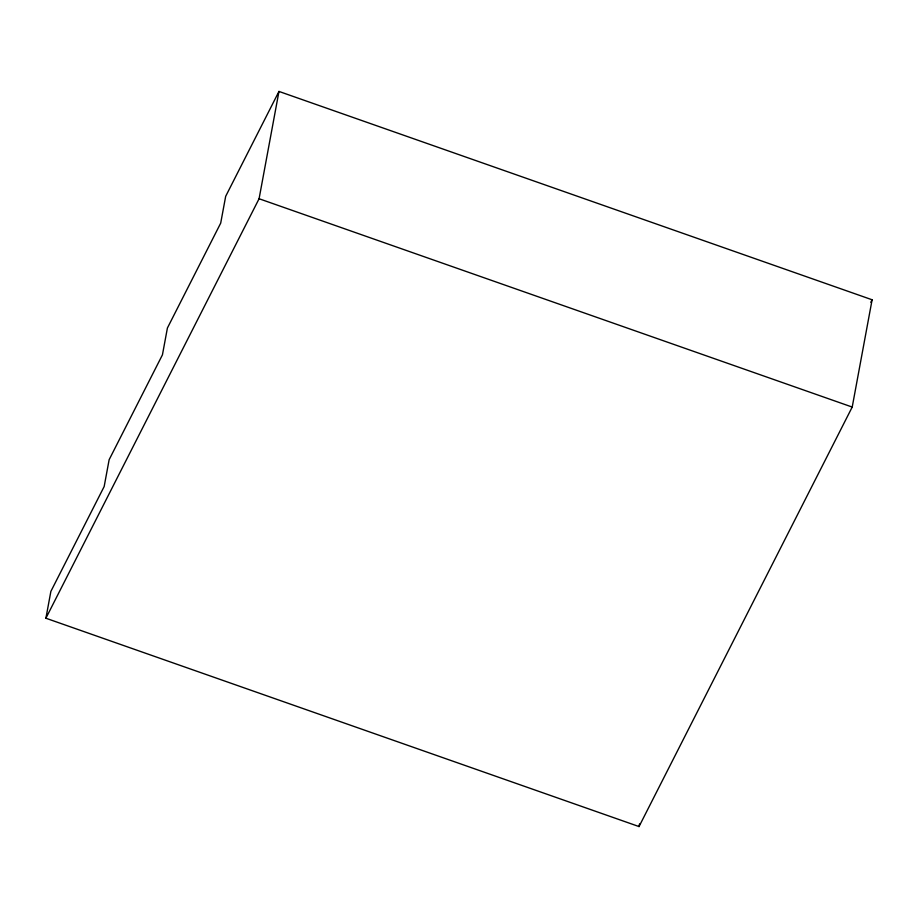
<?xml version="1.0" encoding="UTF-8"?>
<svg xmlns="http://www.w3.org/2000/svg" width="918" height="918" viewBox="0 0 918 918"><rect width="100%" height="100%" fill="white"/><g stroke="black" fill="none" stroke-linecap="round" stroke-linejoin="round"><path stroke-width="1.38" d="M45.9 618.227L50.869 591.41L104.17 486.529L109.139 459.711L162.44 354.83L167.409 328.013L220.699 223.131L225.679 196.314L278.969 91.433L872.1 299.773L852.214 407.064L639.031 826.567L45.9 618.227L259.083 198.736L278.969 91.433M639.031 826.567L639.525 823.882M870.815 302.297L872.1 299.773M259.083 198.736L852.214 407.064"/></g></svg>
